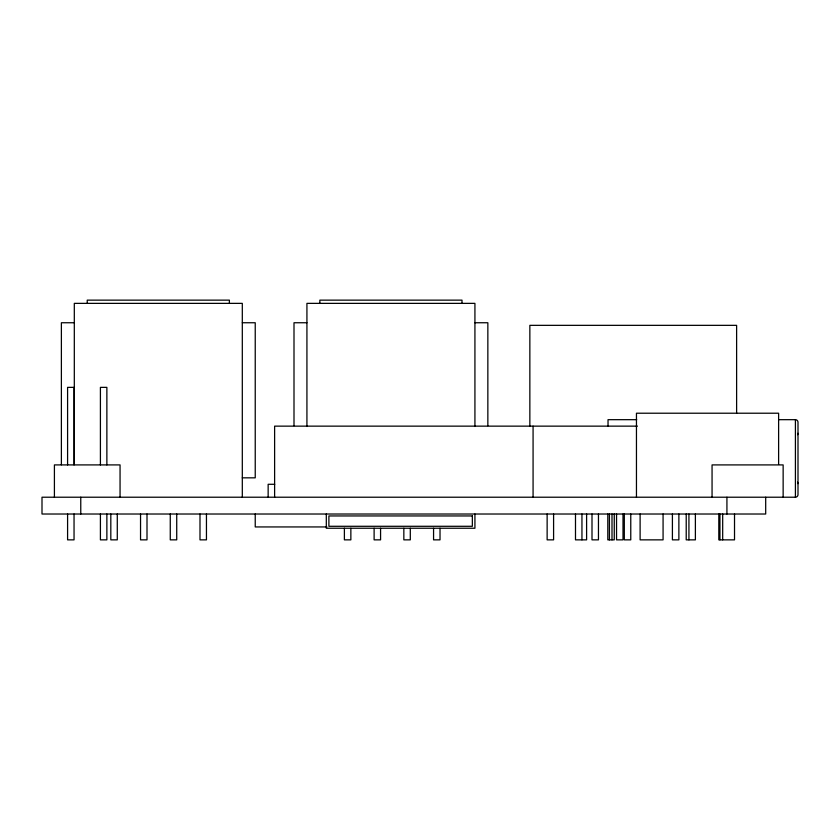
<?xml version="1.0" encoding="UTF-8"?>
<svg xmlns="http://www.w3.org/2000/svg" width="840" height="840" viewBox="0 0 840 840"><rect width="100%" height="100%" fill="white"/><g stroke="black" fill="none" stroke-linecap="round" stroke-linejoin="round"><path stroke-width="1.26" d="M74.308 322.749L61.383 322.749L61.383 464.804M242.309 322.749L255.234 322.749L255.234 477.834L242.309 477.834M306.925 322.749L294 322.749L294 425.702M474.925 322.749L487.851 322.749L487.851 425.702M636.699 419.675L608.034 419.675L608.034 426.143M778.617 419.675L795.417 419.675A2.583 2.583 0 0 1 798 422.257L798 494.634A2.583 2.583 0 0 1 795.417 497.217L42 497.217L42 514.017L765.692 514.017L765.692 497.217M637.413 426.143L274.617 426.143L274.617 497.217M274.712 484.292L268.149 484.292L268.149 497.217M326.907 526.942L255.234 526.942L255.234 514.017M795.417 419.675L795.417 497.217M783.143 497.217L783.143 464.909L712.058 464.909L712.058 497.217M778.617 464.405L778.617 413.217L636.457 413.217L636.457 497.217M736.617 413.249L736.617 325.343L529.851 325.343L529.851 426.363M734.517 514.017L734.517 539.857L718.809 539.857L718.809 514.017M726.925 497.217L726.925 514.017M722.683 514.017L722.683 539.857M719.933 514.017L719.933 539.857M695.384 514.017L695.384 539.857L686.217 539.857L686.217 514.017M688.926 514.017L688.926 539.857M678.877 514.017L678.877 539.857L672.409 539.857L672.409 514.017M663.075 514.017L663.075 539.857L640.111 539.857L640.111 514.017M630.767 514.017L630.767 539.857L624.309 539.857L624.309 514.017M623.007 514.017L623.007 539.857L616.55 539.857L616.55 514.017M614.26 514.017L614.26 539.857L607.803 539.857L607.803 514.017M612.003 514.017L612.003 539.857M609.42 514.017L609.42 539.857M598.458 514.017L598.458 539.857L592 539.857L592 514.017M586.603 514.017L586.603 539.857L575.495 539.857L575.495 514.017M581.952 514.017L581.952 539.857M553.591 514.017L553.591 539.857L547.134 539.857L547.134 514.017M533.075 426.143L533.075 497.217M474.925 426.489L474.925 303.366L306.925 303.366L306.925 426.489M474.925 514.017L474.925 528.234L326.308 528.234L326.308 514.017M462 303.366L462 300.143L319.851 300.143L319.851 303.366M440.024 528.234L440.024 539.857L433.566 539.857L433.566 528.234M410.298 528.234L410.298 539.857L403.841 539.857L403.841 528.234M380.572 528.234L380.572 539.857L374.115 539.857L374.115 528.234M350.858 528.234L350.858 539.857L344.389 539.857L344.389 528.234M242.309 497.217L242.309 303.366L74.308 303.366L74.308 464.468M229.383 303.366L229.383 300.143L87.234 300.143L87.234 303.366M206.451 514.017L206.451 539.857L199.994 539.857L199.994 514.017M176.726 514.017L176.726 539.857L170.268 539.857L170.268 514.017M147 514.017L147 539.857L140.542 539.857L140.542 514.017M120.057 497.217L120.057 464.909L54.411 464.909L54.411 497.217M117.285 514.017L117.285 539.857L110.817 539.857L110.817 514.017M106.869 464.909L106.869 387.366L100.412 387.366L100.412 464.909M106.869 514.017L106.869 539.857L100.412 539.857L100.412 514.017M80.766 497.217L80.766 514.017M74.046 464.909L74.046 387.366L67.589 387.366L67.589 464.909M74.046 514.017L74.046 539.857L67.589 539.857L67.589 514.017M797.549 482.192A2.583 2.583 0 0 1 798 483.651M798 433.251A2.583 2.583 0 0 1 797.549 434.7M472.343 515.949L328.892 515.949L328.892 526.292L472.343 526.292L472.343 515.949"/></g></svg>
